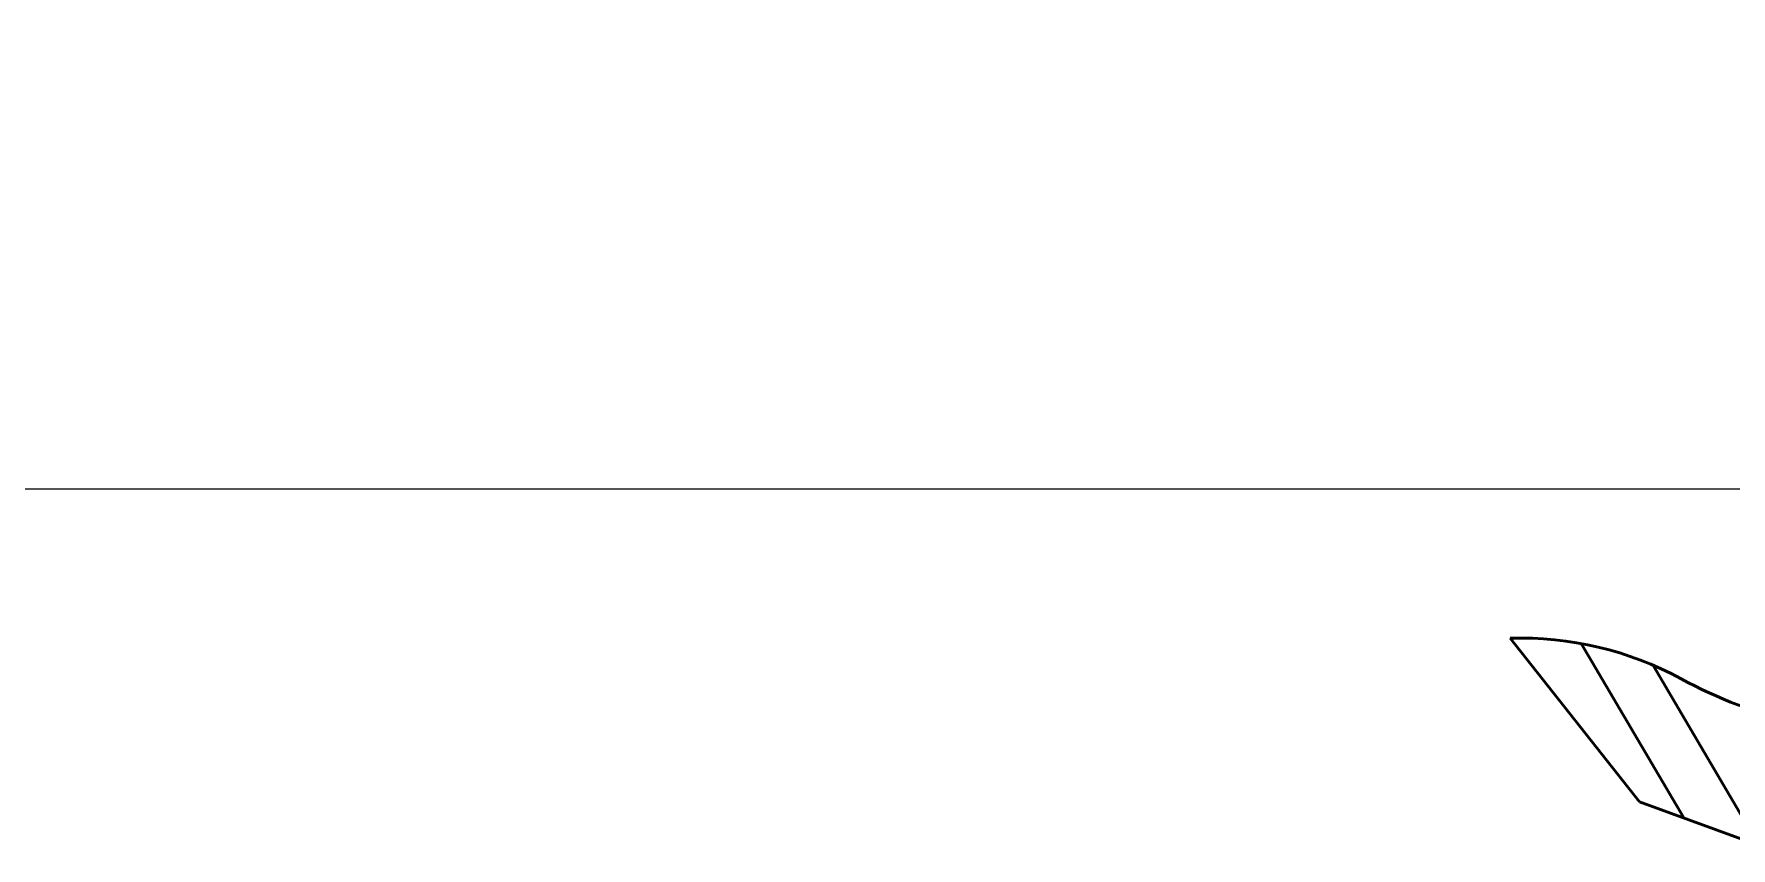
# Model space of a CAD drawing. Header units: millimetres. Extents: x 135002 to 160744, y 22203 to 27033.
# Drawn here: x 155118 to 156179, y 22710 to 23219 of the extents above; entities that cross this region are included whole.
import ezdxf

# ---------------------------------------------------------------- set-up
doc = ezdxf.new("R2010")
doc.units = ezdxf.units.MM
doc.header["$LTSCALE"] = 25
doc.layers.add('04 DIMENSION', color=7, linetype='CONTINUOUS', lineweight=18)

msp = doc.modelspace()

# ---------------------------------------------------------------- linework, layer by layer
at = {"layer": '04 DIMENSION', "color": 2, "lineweight": 50}
for p, q in [((156121.701, 22738.908), (156040.922, 22841.083)), ((156085.268, 22837.798), (156149.514, 22728.785)), ((156130.011, 22824.375), (156196.404, 22711.719)), ((156201.186, 22709.978), (156121.701, 22738.908))]:
    msp.add_line(p, q, dxfattribs=at)
at = {"layer": '04 DIMENSION'}
msp.add_lwpolyline([(151451.461, 25639.205), (157255.029, 25639.205), (157255.029, 22934.334), (151451.461, 22934.334)], close=True, dxfattribs=at)
at = {"layer": '04 DIMENSION', "color": 2, "lineweight": 50}
for centre, radius, start, end in [((156047.67, 22631.192), 210, 61.536402, 91.841451), ((156290.736, 23079.543), 300, 241.536402, 256.484891)]:
    msp.add_arc(centre, radius, start, end, dxfattribs=at)

doc.saveas('drawing.dxf')
